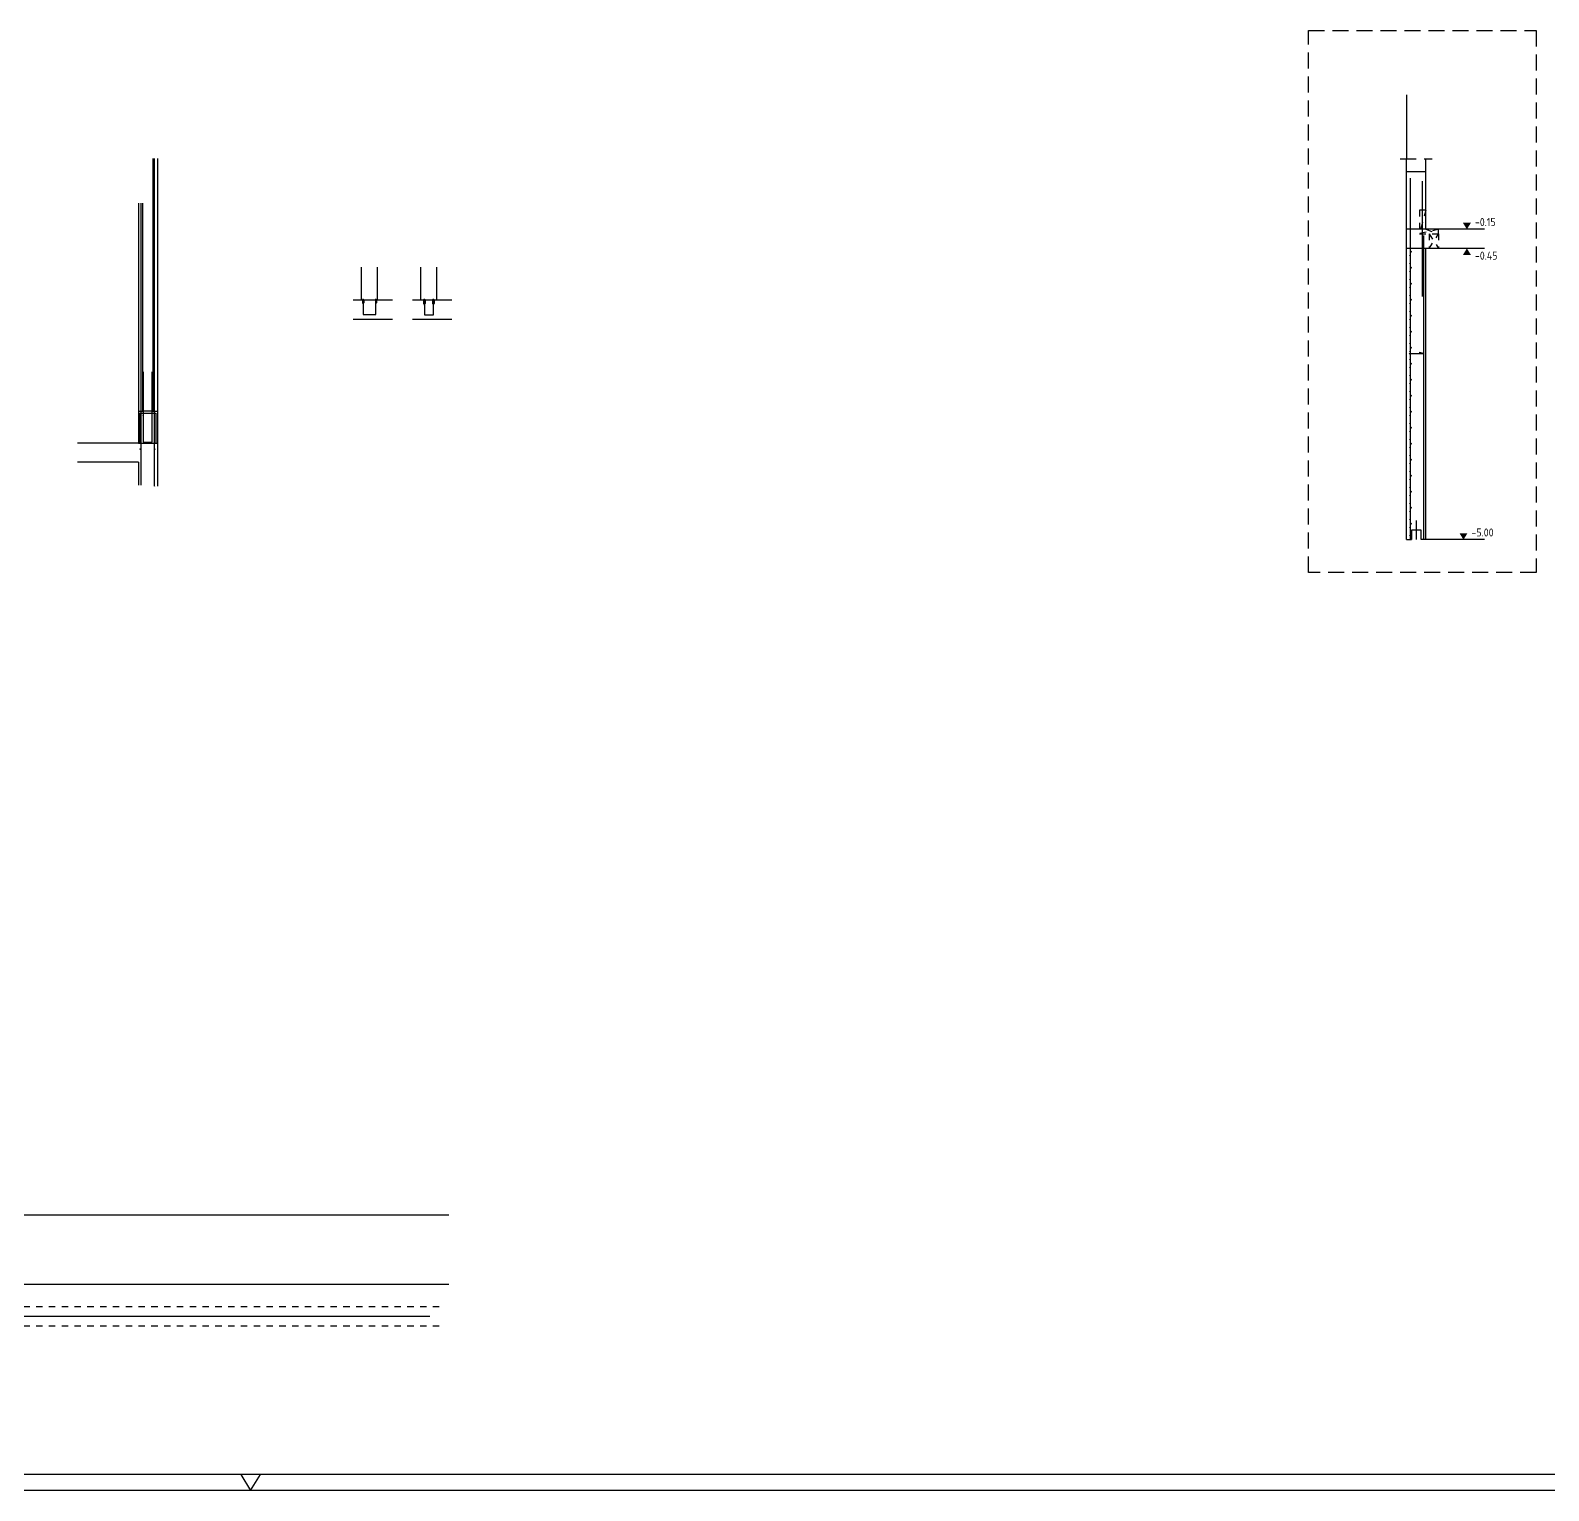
# Model space of a CAD drawing. Extents: x -13 to 84.9, y 0 to 56.9.
# Drawn here: x 26.28 to 50.01, y 29.45 to 52.27 of the extents above; entities that cross this region are included whole.
import ezdxf

# ---------------------------------------------------------------- set-up
doc = ezdxf.new("R2010")
doc.units = 0
doc.header["$LTSCALE"] = 0.5
for name, pattern in [('AUSGEZOGEN', [1000.01, 1000, 0.01]), ('DASHED', [0.75, 0.5, -0.25]), ('HIDDEN4', [0.12, 0.02, -0.1]), ('PUNKT', [0.175, 0.05, -0.125]), ('STRICHLINIE', [0.75, 0.5, -0.25])]:
    doc.linetypes.add(name, pattern=pattern)
for name, color, linetype in [('ACHSEN', 7, 'Continuous'), ('AFU', 7, 'Continuous'), ('BETON', 7, 'Continuous'), ('DETAIL', 7, 'Continuous'), ('DRUEBER', 7, 'Continuous'), ('Fugenband', 7, 'Continuous'), ('HILFE', 7, 'Continuous'), ('koten', 7, 'Continuous'), ('LENTON', 7, 'Continuous'), ('OBJEKT', 7, 'Continuous'), ('RAHMEN', 7, 'Continuous'), ('RND', 7, 'Continuous')]:
    doc.layers.add(name, color=color, linetype=linetype)
doc.layers.add('NOPLOT', color=7, linetype='Continuous', plot=False)
doc.styles.add('txt', font='isocp.shx')
doc.linetypes.add('AFU_50K', pattern='A,0.15,["/",Standard,S=0.2,R=0,X=-0.01,Y=-0.1],0.07,["/",Standard,S=0.2,R=0,X=-0.01,Y=-0.1],0.15', length=0.37)
doc.linetypes.add('AFU_50L', pattern='A,0.75,["/",Standard,S=0.2,R=0,X=-0.01,Y=-0.1],0.07,["/",Standard,S=0.2,R=0,X=-0.01,Y=-0.1],0.75', length=1.57)

# ---------------------------------------------------------------- blocks, each defined once
blk = doc.blocks.new('okrd_o')
at = {"layer": 'koten', "color": 7, "linetype": 'Continuous'}
blk.add_solid([(-0.125, 0.202), (0.125, 0.202), (0, 0)], dxfattribs=at)
at = {"layer": 'koten', "style": 'txt'}
blk.add_attdef('OKRD', (0.25, 0.1), '', height=0.25, dxfattribs=at)
blk = doc.blocks.new('okrd_u')
at = {"layer": 'koten', "color": 7, "linetype": 'Continuous'}
blk.add_solid([(-0.125, -0.202), (0.125, -0.202), (0, 0)], dxfattribs=at)
at = {"layer": 'koten', "style": 'txt'}
blk.add_attdef('OKRD', (0.25, -0.35), '', height=0.25, dxfattribs=at)
blk = doc.blocks.new('A1-35-0')
at = {"layer": 'RAHMEN'}
blk.add_line((118.9, 59.4), (0, 59.4), dxfattribs=at)
at = {"layer": 'RAHMEN', "color": 7, "linetype": 'Continuous'}
for p, q in [((59.14, 59.4), (59.45, 58.9)), ((59.45, 58.9), (59.76, 59.4))]:
    blk.add_line(p, q, dxfattribs=at)
at = {"layer": 'RAHMEN', "color": 5}
blk.add_line((118.4, 58.9), (2, 58.9), dxfattribs=at)

msp = doc.modelspace()

# ---------------------------------------------------------------- linework, layer by layer
at = {"layer": 'ACHSEN', "color": 140, "linetype": 'AUSGEZOGEN'}
for p, q in [((47.78689, 51.25885), (47.78689, 50.25885)), ((31.48399, 47.99183), (31.48399, 48.07355)), ((31.68399, 47.99183), (31.68399, 48.07355)), ((32.44132, 47.97447), (32.44132, 48.07355)), ((32.58132, 47.97447), (32.58132, 48.07355))]:
    msp.add_line(p, q, dxfattribs=at)
at = {"layer": 'AFU', "color": 8, "linetype": 'AFU_50K'}
for p, q in [((48.08689, 49.15885), (47.78689, 49.15885)), ((48.08689, 48.85885), (47.78689, 48.85885)), ((28.19628, 46.31778), (28.03628, 46.31778)), ((27.97128, 45.81778), (28.27128, 45.81778))]:
    msp.add_line(p, q, dxfattribs=at)
at = {"layer": 'AFU', "color": 1, "linetype": 'AUSGEZOGEN'}
msp.add_line((47.93689, 44.60885), (47.93689, 44.30885), dxfattribs=at)
at = {"layer": 'AFU', "color": 8, "linetype": 'AUSGEZOGEN'}
for p, q in [((48.01189, 44.45885), (47.86189, 44.45885)), ((47.86189, 44.45885), (47.86189, 44.30885)), ((48.01189, 44.30885), (48.01189, 44.45885)), ((47.78689, 44.30885), (47.86189, 44.30885)), ((48.08689, 44.30885), (48.01189, 44.30885))]:
    msp.add_line(p, q, dxfattribs=at)
at = {"layer": 'AFU', "color": 8, "linetype": 'AFU_50L'}
for p, q in [((32.82349, 32.67171), (25.18849, 32.67171)), ((32.52349, 32.17171), (24.58849, 32.17171))]:
    msp.add_line(p, q, dxfattribs=at)
at = {"layer": 'BETON', "color": 6, "linetype": 'AUSGEZOGEN'}
for p, q in [((28.19628, 50.26415), (28.19628, 46.31778)), ((28.27128, 50.26415), (28.27128, 45.14368)), ((47.78689, 44.30885), (47.78689, 50.05885)), ((47.78689, 50.05885), (48.08689, 50.05885)), ((48.08689, 49.15885), (48.08689, 50.05885)), ((27.97128, 49.56778), (27.97128, 45.81778)), ((28.03628, 49.56778), (28.03628, 46.31778)), ((49.00561, 49.15885), (48.08689, 49.15885)), ((48.08689, 44.30885), (48.08689, 48.85885)), ((49.00561, 48.85885), (48.08689, 48.85885)), ((31.45899, 48.0561), (31.45899, 48.5686)), ((31.70899, 48.0561), (31.70899, 48.5686)), ((32.38632, 48.0561), (32.38632, 48.5686)), ((32.63632, 48.0561), (32.63632, 48.5686)), ((31.32608, 48.0561), (31.45899, 48.0561)), ((31.70899, 48.0561), (31.93995, 48.0561)), ((32.25341, 48.0561), (32.38632, 48.0561)), ((32.63632, 48.0561), (32.86728, 48.0561)), ((31.32608, 47.7561), (31.93995, 47.7561)), ((32.25341, 47.7561), (32.86728, 47.7561)), ((27.97128, 46.31778), (28.03628, 46.31778)), ((28.19628, 46.31778), (28.27128, 46.31778)), ((27.97128, 45.81778), (27.01979, 45.81778)), ((27.97128, 45.51778), (27.01979, 45.51778)), ((27.97128, 45.51778), (27.97128, 45.16093)), ((32.82349, 33.75171), (25.03849, 33.75171))]:
    msp.add_line(p, q, dxfattribs=at)
at = {"layer": 'DETAIL', "color": 102, "linetype": 'STRICHLINIE'}
msp.add_lwpolyline([(46.2559, 43.7942), (46.2559, 52.26645), (49.81084, 52.26645), (49.81084, 43.7942)], close=True, dxfattribs=at)
at = {"layer": 'DRUEBER', "color": 7, "linetype": 'PUNKT'}
for p, q in [((48.08689, 49.45885), (47.98689, 49.45885)), ((47.98689, 49.45885), (47.98689, 49.08885)), ((48.08689, 49.45885), (47.98689, 49.08885)), ((48.28689, 49.15885), (47.98689, 49.08885)), ((48.08689, 49.15885), (48.28689, 49.08885)), ((48.28689, 49.08885), (48.28689, 49.15885)), ((47.98689, 49.08885), (48.28689, 49.08885)), ((48.13689, 49.08885), (48.13689, 48.85885)), ((48.13689, 48.85885), (48.28689, 49.08885)), ((48.13689, 49.08885), (48.28689, 48.85885)), ((48.28689, 49.08885), (48.28689, 48.85886))]:
    msp.add_line(p, q, dxfattribs=at)
at = {"layer": 'Fugenband', "color": 102, "linetype": 'HIDDEN4'}
for p, q in [((32.67349, 32.32171), (24.73849, 32.32171)), ((32.67349, 32.02171), (24.43849, 32.02171))]:
    msp.add_line(p, q, dxfattribs=at)
at = {"layer": 'HILFE', "color": 102, "linetype": 'DASHED'}
msp.add_line((47.68689, 50.25885), (48.18689, 50.25885), dxfattribs=at)
at = {"layer": 'HILFE', "color": 102, "linetype": 'AUSGEZOGEN'}
msp.add_line((49.00561, 44.30885), (48.08689, 44.30885), dxfattribs=at)
at = {"layer": 'LENTON', "color": 102}
for p, q in [((31.47418, 48.0561), (31.47418, 48.05506)), ((31.47909, 48.0561), (31.47418, 48.0561)), ((31.47418, 48.05506), (31.47532, 48.05446)), ((31.47532, 48.05373), (31.47418, 48.05314)), ((31.47418, 48.05314), (31.47418, 48.00761)), ((31.47418, 48.00761), (31.47549, 48.0063)), ((31.47549, 48.0063), (31.47663, 48.0063)), ((31.48399, 48.0063), (31.47663, 48.0063)), ((31.47669, 48.0561), (31.47787, 48.05514)), ((31.47787, 48.00726), (31.47669, 48.0063)), ((31.49011, 48.05514), (31.47787, 48.05514)), ((31.47787, 48.05514), (31.47972, 48.03756)), ((31.49011, 48.05514), (31.47787, 48.05514)), ((31.47972, 48.02484), (31.47787, 48.00726)), ((31.4889, 48.0561), (31.47909, 48.0561)), ((31.48826, 48.03756), (31.47972, 48.03756)), ((31.48826, 48.02484), (31.47972, 48.02484)), ((31.49135, 48.0063), (31.48399, 48.0063)), ((31.48826, 48.03756), (31.49011, 48.05514)), ((31.49011, 48.00726), (31.48826, 48.02484)), ((31.49381, 48.0561), (31.4889, 48.0561)), ((31.49011, 48.05514), (31.4913, 48.0561)), ((31.4913, 48.0063), (31.49011, 48.00726)), ((31.49249, 48.0063), (31.49135, 48.0063)), ((31.49249, 48.0063), (31.49381, 48.00761)), ((31.49266, 48.05446), (31.49381, 48.05506)), ((31.49381, 48.05314), (31.49266, 48.05373)), ((31.49381, 48.0561), (31.49381, 48.05506)), ((31.49381, 48.05314), (31.49381, 48.00761)), ((31.67418, 48.0561), (31.67418, 48.05506)), ((31.67909, 48.0561), (31.67418, 48.0561)), ((31.67418, 48.05506), (31.67532, 48.05446)), ((31.67532, 48.05373), (31.67418, 48.05314)), ((31.67418, 48.05314), (31.67418, 48.00761)), ((31.67418, 48.00761), (31.67549, 48.0063)), ((31.67549, 48.0063), (31.67663, 48.0063)), ((31.68399, 48.0063), (31.67663, 48.0063)), ((31.67669, 48.0561), (31.67787, 48.05514)), ((31.67787, 48.00726), (31.67669, 48.0063)), ((31.69011, 48.05514), (31.67787, 48.05514)), ((31.67787, 48.05514), (31.67972, 48.03756)), ((31.69011, 48.05514), (31.67787, 48.05514)), ((31.67972, 48.02484), (31.67787, 48.00726)), ((31.6889, 48.0561), (31.67909, 48.0561)), ((31.68826, 48.03756), (31.67972, 48.03756)), ((31.68826, 48.02484), (31.67972, 48.02484)), ((31.69135, 48.0063), (31.68399, 48.0063)), ((31.68826, 48.03756), (31.69011, 48.05514)), ((31.69011, 48.00726), (31.68826, 48.02484)), ((31.69381, 48.0561), (31.6889, 48.0561)), ((31.69011, 48.05514), (31.6913, 48.0561)), ((31.6913, 48.0063), (31.69011, 48.00726)), ((31.69249, 48.0063), (31.69135, 48.0063)), ((31.69249, 48.0063), (31.69381, 48.00761)), ((31.69266, 48.05446), (31.69381, 48.05506)), ((31.69381, 48.05314), (31.69266, 48.05373)), ((31.69381, 48.0561), (31.69381, 48.05506)), ((31.69381, 48.05314), (31.69381, 48.00761)), ((32.42861, 48.0561), (32.42861, 48.05506)), ((32.43496, 48.0561), (32.42861, 48.0561)), ((32.42861, 48.05506), (32.43015, 48.05426)), ((32.43015, 48.05353), (32.42861, 48.05274)), ((32.42861, 48.05274), (32.42861, 47.9966)), ((32.42861, 47.9966), (32.43032, 47.9949)), ((32.43179, 47.9949), (32.43032, 47.9949)), ((32.44132, 47.9949), (32.43179, 47.9949)), ((32.4331, 48.05514), (32.43191, 48.0561)), ((32.4331, 47.99586), (32.43191, 47.9949)), ((32.44954, 48.05514), (32.4331, 48.05514)), ((32.43556, 48.03171), (32.4331, 48.05514)), ((32.44954, 48.05514), (32.4331, 48.05514)), ((32.43556, 48.01928), (32.4331, 47.99586)), ((32.44954, 47.99586), (32.4331, 47.99586)), ((32.4331, 47.99586), (32.44954, 47.99586)), ((32.44767, 48.0561), (32.43496, 48.0561)), ((32.44707, 48.03171), (32.43556, 48.03171)), ((32.43556, 48.01928), (32.44707, 48.01928)), ((32.45084, 47.9949), (32.44132, 47.9949)), ((32.44707, 48.03171), (32.44954, 48.05514)), ((32.44707, 48.01928), (32.44954, 47.99586)), ((32.45402, 48.0561), (32.44767, 48.0561)), ((32.44954, 48.05514), (32.45072, 48.0561)), ((32.44954, 47.99586), (32.45072, 47.9949)), ((32.45232, 47.9949), (32.45084, 47.9949)), ((32.45232, 47.9949), (32.45402, 47.9966)), ((32.45249, 48.05426), (32.45402, 48.05506)), ((32.45402, 48.05274), (32.45249, 48.05353)), ((32.45402, 48.0561), (32.45402, 48.05506)), ((32.45402, 48.05274), (32.45402, 47.9966)), ((32.56861, 48.0561), (32.56861, 48.05506)), ((32.57496, 48.0561), (32.56861, 48.0561)), ((32.56861, 48.05506), (32.57015, 48.05426)), ((32.57015, 48.05353), (32.56861, 48.05274)), ((32.56861, 48.05274), (32.56861, 47.9966)), ((32.56861, 47.9966), (32.57032, 47.9949)), ((32.57179, 47.9949), (32.57032, 47.9949)), ((32.58132, 47.9949), (32.57179, 47.9949)), ((32.5731, 48.05514), (32.57191, 48.0561)), ((32.5731, 47.99586), (32.57191, 47.9949)), ((32.58954, 48.05514), (32.5731, 48.05514)), ((32.57556, 48.03171), (32.5731, 48.05514)), ((32.58954, 48.05514), (32.5731, 48.05514)), ((32.57556, 48.01928), (32.5731, 47.99586)), ((32.58954, 47.99586), (32.5731, 47.99586)), ((32.5731, 47.99586), (32.58954, 47.99586)), ((32.58767, 48.0561), (32.57496, 48.0561)), ((32.58707, 48.03171), (32.57556, 48.03171)), ((32.57556, 48.01928), (32.58707, 48.01928)), ((32.59084, 47.9949), (32.58132, 47.9949)), ((32.58707, 48.03171), (32.58954, 48.05514)), ((32.58707, 48.01928), (32.58954, 47.99586)), ((32.59402, 48.0561), (32.58767, 48.0561)), ((32.58954, 48.05514), (32.59072, 48.0561)), ((32.58954, 47.99586), (32.59072, 47.9949)), ((32.59232, 47.9949), (32.59084, 47.9949)), ((32.59232, 47.9949), (32.59402, 47.9966)), ((32.59249, 48.05426), (32.59402, 48.05506)), ((32.59402, 48.05274), (32.59249, 48.05353)), ((32.59402, 48.0561), (32.59402, 48.05506)), ((32.59402, 48.05274), (32.59402, 47.9966))]:
    msp.add_line(p, q, dxfattribs=at)
at = {"layer": 'LENTON', "color": 102, "linetype": 'AUSGEZOGEN'}
for p, q in [((31.49011, 48.00726), (31.47787, 48.00726)), ((31.69011, 48.00726), (31.67787, 48.00726))]:
    msp.add_line(p, q, dxfattribs=at)
at = {"layer": 'LENTON', "color": 102}
for centre, start, end in [((31.47513, 48.0541), 297.500065, 62.499935), ((31.49285, 48.0541), 117.500045, 242.499955), ((31.67513, 48.0541), 297.500065, 62.499935), ((31.69285, 48.0541), 117.500045, 242.499955), ((32.42996, 48.0539), 0.00002, 62.499935), ((32.42996, 48.0539), 297.500065, 0.00002), ((32.45268, 48.0539), 117.500045, 180), ((32.45268, 48.0539), 180, 242.499955), ((32.56996, 48.0539), 0.00002, 62.499935), ((32.56996, 48.0539), 297.500065, 0.00002), ((32.59268, 48.0539), 117.500045, 180), ((32.59268, 48.0539), 180, 242.499955)]:
    msp.add_arc(centre, 0.00041, start, end, dxfattribs=at)
at = {"layer": 'NOPLOT', "color": 191, "linetype": 'AUSGEZOGEN'}
for p, q in [((31.45899, 48.0561), (31.70899, 48.0561)), ((32.38632, 48.0561), (32.63632, 48.0561))]:
    msp.add_line(p, q, dxfattribs=at)
at = {"layer": 'OBJEKT', "color": 7, "linetype": 'AUSGEZOGEN'}
for p, q in [((28.21928, 50.26415), (28.21928, 45.14368)), ((47.78689, 50.05885), (47.78689, 50.25885)), ((48.08689, 50.05885), (48.08689, 50.25885)), ((28.00828, 49.56778), (28.00828, 45.16093))]:
    msp.add_line(p, q, dxfattribs=at)
at = {"layer": 'RND', "color": 1, "linetype": 'AUSGEZOGEN'}
for points in [[(47.83951, 49.95885), (47.83951, 44.30885)], [(48.03629, 48.11027), (48.03629, 49.91027)], [(48.04781, 49.06027), (48.04781, 44.31027)], [(31.48399, 48.02484), (31.48399, 47.82484), (31.68399, 47.82484), (31.68399, 48.02484)], [(32.44132, 48.01928), (32.44132, 47.81928), (32.58132, 47.81928), (32.58132, 48.01928)], [(47.8276, 47.21651), (48.0576, 47.21651), (47.98515, 47.23526)], [(28.04628, 46.93028), (28.04628, 45.83028), (28.18628, 45.83028), (28.18628, 46.93028)], [(27.99628, 45.81778), (27.99628, 46.28778), (28.24628, 46.28778), (28.24628, 45.81778)]]:
    msp.add_lwpolyline(points, dxfattribs=at)
at = {"layer": 'RND', "color": 7, "linetype": 'AUSGEZOGEN'}
for points, const_width in [([(47.8269, 48.74581, 1), (47.8339, 48.74581, 1)], 0.007), ([(48.05461, 48.74581, 1), (48.06161, 48.74581, 1)], 0.007), ([(47.8269, 48.62081, 1), (47.8339, 48.62081, 1)], 0.007), ([(47.8269, 48.49581, 1), (47.8339, 48.49581, 1)], 0.007), ([(48.05461, 48.62081, 1), (48.06161, 48.62081, 1)], 0.007), ([(48.05461, 48.49581, 1), (48.06161, 48.49581, 1)], 0.007), ([(47.8269, 48.37081, 1), (47.8339, 48.37081, 1)], 0.007), ([(47.8269, 48.24581, 1), (47.8339, 48.24581, 1)], 0.007), ([(48.05461, 48.37081, 1), (48.06161, 48.37081, 1)], 0.007), ([(48.05461, 48.24581, 1), (48.06161, 48.24581, 1)], 0.007), ([(47.8269, 48.12081, 1), (47.8339, 48.12081, 1)], 0.007), ([(47.8269, 47.99581, 1), (47.8339, 47.99581, 1)], 0.007), ([(48.05461, 48.12081, 1), (48.06161, 48.12081, 1)], 0.007), ([(48.05461, 47.99581, 1), (48.06161, 47.99581, 1)], 0.007), ([(47.8269, 47.87081, 1), (47.8339, 47.87081, 1)], 0.007), ([(47.8269, 47.74581, 1), (47.8339, 47.74581, 1)], 0.007), ([(48.05461, 47.87081, 1), (48.06161, 47.87081, 1)], 0.007), ([(48.05461, 47.74581, 1), (48.06161, 47.74581, 1)], 0.007), ([(47.8269, 47.62081, 1), (47.8339, 47.62081, 1)], 0.007), ([(47.8269, 47.49581, 1), (47.8339, 47.49581, 1)], 0.007), ([(48.05461, 47.62081, 1), (48.06161, 47.62081, 1)], 0.007), ([(48.05461, 47.49581, 1), (48.06161, 47.49581, 1)], 0.007), ([(47.8311, 47.21651, -1), (47.8241, 47.21651, -1)], 0.007), ([(47.8269, 47.37081, 1), (47.8339, 47.37081, 1)], 0.007), ([(47.8269, 47.24581, 1), (47.8339, 47.24581, 1)], 0.007), ([(48.05461, 47.37081, 1), (48.06161, 47.37081, 1)], 0.007), ([(48.05461, 47.24581, 1), (48.06161, 47.24581, 1)], 0.007), ([(47.8269, 47.12081, 1), (47.8339, 47.12081, 1)], 0.007), ([(47.8269, 46.99581, 1), (47.8339, 46.99581, 1)], 0.007), ([(48.05461, 47.12081, 1), (48.06161, 47.12081, 1)], 0.007), ([(48.05461, 46.99581, 1), (48.06161, 46.99581, 1)], 0.007), ([(47.8269, 46.87081, 1), (47.8339, 46.87081, 1)], 0.007), ([(47.8269, 46.74581, 1), (47.8339, 46.74581, 1)], 0.007), ([(48.05461, 46.87081, 1), (48.06161, 46.87081, 1)], 0.007), ([(48.05461, 46.74581, 1), (48.06161, 46.74581, 1)], 0.007), ([(47.8269, 46.62081, 1), (47.8339, 46.62081, 1)], 0.007), ([(47.8269, 46.49581, 1), (47.8339, 46.49581, 1)], 0.007), ([(48.05461, 46.62081, 1), (48.06161, 46.62081, 1)], 0.007), ([(48.05461, 46.49581, 1), (48.06161, 46.49581, 1)], 0.007), ([(28.03569, 46.25309, 1), (28.04069, 46.25309, 1)], 0.005), ([(47.8269, 46.37081, 1), (47.8339, 46.37081, 1)], 0.007), ([(48.05461, 46.37081, 1), (48.06161, 46.37081, 1)], 0.007), ([(47.8269, 46.24581, 1), (47.8339, 46.24581, 1)], 0.007), ([(47.8269, 46.12081, 1), (47.8339, 46.12081, 1)], 0.007), ([(48.05461, 46.24581, 1), (48.06161, 46.24581, 1)], 0.007), ([(48.05461, 46.12081, 1), (48.06161, 46.12081, 1)], 0.007), ([(47.8269, 45.99581, 1), (47.8339, 45.99581, 1)], 0.007), ([(47.8269, 45.87081, 1), (47.8339, 45.87081, 1)], 0.007), ([(48.05461, 45.99581, 1), (48.06161, 45.99581, 1)], 0.007), ([(48.05461, 45.87081, 1), (48.06161, 45.87081, 1)], 0.007), ([(47.8269, 45.74581, 1), (47.8339, 45.74581, 1)], 0.007), ([(47.8269, 45.62081, 1), (47.8339, 45.62081, 1)], 0.007), ([(48.05461, 45.74581, 1), (48.06161, 45.74581, 1)], 0.007), ([(48.05461, 45.62081, 1), (48.06161, 45.62081, 1)], 0.007), ([(47.8269, 45.49581, 1), (47.8339, 45.49581, 1)], 0.007), ([(47.8269, 45.37081, 1), (47.8339, 45.37081, 1)], 0.007), ([(48.05461, 45.49581, 1), (48.06161, 45.49581, 1)], 0.007), ([(48.05461, 45.37081, 1), (48.06161, 45.37081, 1)], 0.007), ([(28.22878, 45.14368, 1), (28.23378, 45.14368, 1)], 0.005), ([(47.8269, 45.24581, 1), (47.8339, 45.24581, 1)], 0.007), ([(47.8269, 45.12081, 1), (47.8339, 45.12081, 1)], 0.007), ([(48.05461, 45.24581, 1), (48.06161, 45.24581, 1)], 0.007), ([(48.05461, 45.12081, 1), (48.06161, 45.12081, 1)], 0.007), ([(47.8269, 44.99581, 1), (47.8339, 44.99581, 1)], 0.007), ([(47.8269, 44.87081, 1), (47.8339, 44.87081, 1)], 0.007), ([(48.05461, 44.99581, 1), (48.06161, 44.99581, 1)], 0.007), ([(48.05461, 44.87081, 1), (48.06161, 44.87081, 1)], 0.007), ([(47.8269, 44.74581, 1), (47.8339, 44.74581, 1)], 0.007), ([(47.8269, 44.62081, 1), (47.8339, 44.62081, 1)], 0.007), ([(48.05461, 44.74581, 1), (48.06161, 44.74581, 1)], 0.007), ([(48.05461, 44.62081, 1), (48.06161, 44.62081, 1)], 0.007), ([(47.8269, 44.49581, 1), (47.8339, 44.49581, 1)], 0.007), ([(47.8269, 44.37081, 1), (47.8339, 44.37081, 1)], 0.007), ([(48.05461, 44.49581, 1), (48.06161, 44.49581, 1)], 0.007), ([(48.05461, 44.37081, 1), (48.06161, 44.37081, 1)], 0.007)]:
    msp.add_lwpolyline(points, format="xyb", close=True, dxfattribs=dict(at, const_width=const_width))
for centre, radius in [((47.85218, 48.80831), 0.007), ((47.85218, 48.55831), 0.007), ((47.85218, 48.30831), 0.007), ((47.85218, 48.05831), 0.007), ((47.85218, 47.80831), 0.007), ((47.85218, 47.55831), 0.007), ((47.85218, 47.30831), 0.007), ((47.85218, 47.05831), 0.007), ((47.85218, 46.80831), 0.007), ((47.85218, 46.55831), 0.007), ((47.85218, 46.30831), 0.007), ((47.85218, 46.05831), 0.007), ((47.85218, 45.80831), 0.007), ((28.00228, 45.72331), 0.006), ((28.22528, 45.72331), 0.006), ((47.85218, 45.55831), 0.007), ((47.85218, 45.30831), 0.007), ((47.85218, 45.05831), 0.007), ((47.85218, 44.80831), 0.007), ((47.85218, 44.55831), 0.007)]:
    msp.add_circle(centre, radius, dxfattribs=at)

# ---------------------------------------------------------------- block references
at = {"layer": 'koten', "color": 7, "linetype": 'DASHED', "xscale": 0.5, "yscale": 0.5, "zscale": 0.5}
for p, values in [((48.72863, 49.15885), {'OKRD': '-0.15'}), ((48.67492, 44.30885), {'OKRD': '-5.00'})]:
    msp.add_blockref('okrd_o', p, dxfattribs=at).add_auto_attribs(values)
at = {"layer": 'koten', "color": 7, "linetype": 'AUSGEZOGEN', "xscale": 0.5, "yscale": 0.5, "zscale": 0.5}
msp.add_blockref('okrd_u', (48.72863, 48.85885), dxfattribs=at).add_auto_attribs({'OKRD': '-0.45'})
at = {"layer": 'RAHMEN', "color": 7, "linetype": 'AUSGEZOGEN', "xscale": 0.5, "yscale": 0.5, "zscale": 0.5}
msp.add_blockref('A1-35-0', (0, 0), dxfattribs=at)

doc.saveas('drawing.dxf')
